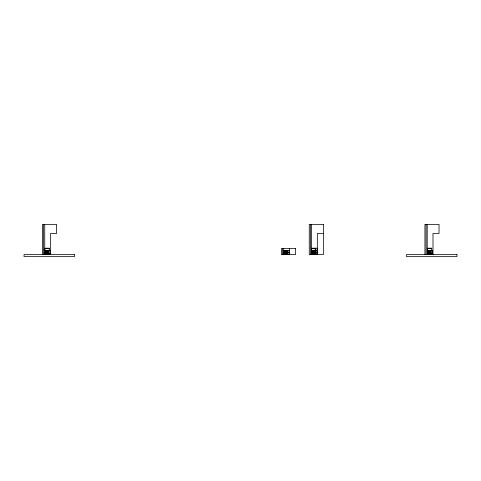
<?xml version="1.0" encoding="UTF-8"?>
<svg xmlns="http://www.w3.org/2000/svg" width="481" height="481" viewBox="0 0 481 481"><rect width="100%" height="100%" fill="white"/><g stroke="black" fill="none" stroke-linecap="round" stroke-linejoin="round"><path stroke-width="0.72" d="M323.376 233.465L317.328 233.465L317.328 254.617M44.751 248.196L49.284 248.196L49.284 250.403M311.538 248.196L317.081 248.196L317.081 254.617M427.2 248.196L431.734 248.196L431.734 250.403M44.751 248.388L49.284 248.388M311.538 248.388L315.314 248.388M427.2 248.388L431.734 248.388M44.751 250.403L50.289 250.403L44.751 250.589M283.676 250.403L289.219 250.403L283.676 250.589M311.538 250.403L317.081 250.403M427.2 250.403L432.744 250.403L427.2 250.589M311.538 250.589L317.081 250.589M45.004 250.745L48.274 250.745M283.928 250.685L287.205 250.667L287.205 252.098L283.928 252.098M311.79 250.667L315.061 250.685M427.453 250.745L430.723 250.745M283.928 250.902L287.205 250.902M311.79 250.89L315.061 250.902M48.274 252.098L45.004 252.098L45.004 250.655M311.79 252.098L315.061 252.098L315.061 250.655M427.453 252.098L430.723 252.098L430.723 250.655M44.937 252.164L48.34 252.164M283.676 252.164L289.219 252.164L283.676 252.351M311.538 252.164L317.081 252.164M427.387 252.164L430.79 252.164M44.937 252.351L48.34 252.351M311.538 252.351L317.081 252.351M427.387 252.351L430.79 252.351M48.274 252.417L45.004 252.417L45.004 253.866L48.274 253.866M283.928 252.429L287.205 252.417L287.205 253.866L283.928 253.866M311.79 252.429L315.061 252.417L315.061 253.866L311.79 253.866M427.453 252.417L430.723 252.417L430.723 253.866L427.453 253.866M45.004 252.513L48.274 252.513M427.453 252.513L430.723 252.513M283.928 252.633L287.205 252.651L283.928 252.669M311.79 252.633L315.061 252.651L311.79 252.669M44.751 253.926L50.289 253.926L44.751 254.118M283.676 253.926L289.219 253.926L289.219 254.617M311.538 253.926L317.081 253.926M427.2 253.926L432.744 253.926L427.2 254.118M431.734 250.15L432.239 250.403M49.284 250.15L49.783 250.403M432.99 254.617L432.99 233.465L439.039 233.465L439.039 224.399L424.933 224.399L424.933 254.617M432.239 250.589L432.239 253.926M432.239 254.118L432.239 254.617M430.976 250.403L430.976 254.118M430.79 250.589L430.79 253.926M430.717 254.118L430.717 254.617M430.537 250.655L430.537 251.912L427.639 251.912L427.639 250.655M430.537 252.417L430.537 253.673L427.639 253.673L427.639 252.417M427.387 248.388L427.387 253.926M427.2 224.399L427.2 254.617M426.07 224.399L426.07 254.617M315.314 248.196L315.314 254.617M315.127 248.388L315.127 253.926M314.875 250.655L314.875 251.912L311.977 251.912L311.977 250.655M314.875 252.417L314.875 253.673L311.977 253.673L311.977 252.417M313.299 250.902L313.299 251.912M313.299 252.669L313.299 253.673M311.724 248.388L311.724 253.926M311.538 224.399L311.538 254.617M310.401 224.399L310.401 254.617M289.472 248.557L289.472 254.617M287.452 250.403L287.452 254.617M287.265 250.589L287.265 253.926M287.013 250.655L287.013 251.912L284.115 251.912L284.115 250.655M287.013 252.417L287.013 253.673L284.115 253.673L284.115 252.417M285.437 250.902L285.437 251.912M285.437 252.669L285.437 253.673M283.868 250.589L283.868 253.926M283.676 248.557L283.676 254.617M282.545 248.557L282.545 254.617M50.541 254.617L50.541 233.465L56.584 233.465L56.584 224.399L42.484 224.399L42.484 254.617M49.783 250.589L49.783 253.926M49.783 254.118L49.783 254.617M48.527 250.403L48.527 254.118M48.34 250.589L48.34 253.926M48.262 254.118L48.262 254.617M48.088 250.655L48.088 251.912L45.19 251.912L45.19 250.655M48.088 252.417L48.088 253.673L45.19 253.673L45.19 252.417M44.937 248.388L44.937 253.926M44.751 224.399L44.751 254.617M43.615 224.399L43.615 254.617M323.376 224.399L309.271 224.399L309.271 254.617L323.376 254.617L323.376 224.399M295.514 248.557L281.409 248.557L281.409 254.617L295.514 254.617L295.514 248.557M74.501 254.617L24.05 254.617L24.05 256.601L74.501 256.601L74.501 254.617M456.95 254.617L406.499 254.617L406.499 256.601L456.95 256.601L456.95 254.617"/></g></svg>
